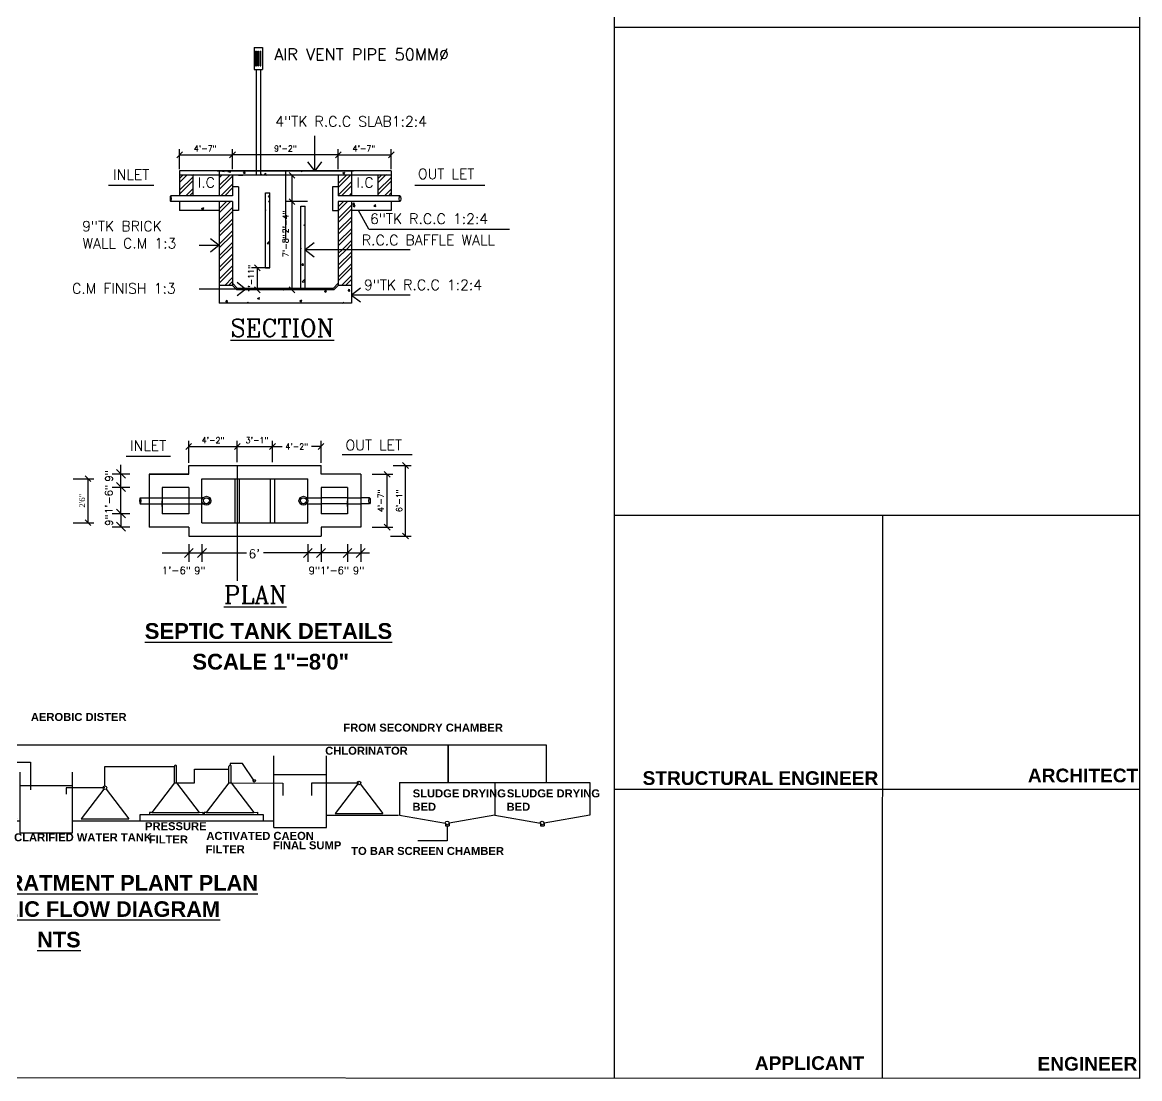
# Model space of a CAD drawing. Header units: metres. Extents: x 6910 to 7143, y 127 to 187.
# Drawn here: x 6984.7 to 6999.67, y 135.89 to 150.05 of the extents above; entities that cross this region are included whole.
import ezdxf

# ---------------------------------------------------------------- set-up
doc = ezdxf.new("R2010")
doc.units = ezdxf.units.M
doc.styles.add('CODE', font='arialbd.ttf')
doc.styles.get("Standard").update_dxf_attribs({"font": 'arialbd.ttf'})
doc.styles.add('style105', font='romans.shx', dxfattribs={"height": 5})
doc.styles.add('style106', font='romans.shx', dxfattribs={"height": 6})
doc.styles.add('style107', font='romans.shx', dxfattribs={"height": 7})
doc.styles.add('style108', font='romans.shx', dxfattribs={"height": 8})
doc.styles.add('style12', font='romanc.shx', dxfattribs={"height": 0.012})
doc.styles.add('style4', font='arialbd.ttf', dxfattribs={"height": 3.81})

# ---------------------------------------------------------------- blocks, each defined once
blk = doc.blocks.new('A$C527521B7')
at = {"color": 0, "linetype": 'Continuous', "lineweight": 25}
for p, q in [((177.8, 177.1), (177.8, 217.9)), ((177.8, 217.9), (217.7, 217.9)), ((217.7, 217.9), (217.7, 173)), ((250.2, 218.9), (876.7, 218.9)), ((250.2, 177.4), (250.2, 218.9)), ((396.5, 131), (396.5, 216.3)), ((876.7, 218.9), (980.1, 218.9)), ((876.7, 218.9), (876.7, 179.2)), ((876.7, 179.2), (876.7, 218.9)), ((980.1, 218.9), (980.1, 179.2)), ((396.5, 200.4), (436.4, 200.4)), ((436.4, 200.4), (436.4, 171.4)), ((693, 131.5), (693, 207.4)), ((748.5, 131.5), (748.5, 207.4)), ((206.5, 191.7), (206.5, 127.8)), ((262, 127.8), (262, 191.7)), ((425.2, 190.1), (425.2, 126.1)), ((480.7, 126.1), (480.7, 190.1)), ((514.9, 195.9), (588.2, 195.9)), ((514.9, 175.5), (514.9, 195.9)), ((588.2, 178.8), (588.2, 195.9)), ((590.5, 178.8), (590.5, 195.9)), ((609.4, 193.2), (645.7, 193.2)), ((609.4, 189.9), (609.4, 193.2)), ((609.4, 178.8), (609.4, 189.9)), ((645.7, 178.8), (645.7, 195.9)), ((647, 199), (646.9, 197.4)), ((659.8, 199), (647, 199)), ((648.1, 178.8), (648.1, 195.9)), ((672.4, 181), (659.8, 199)), ((170.1, 177.9), (177.8, 175.2)), ((206.5, 177.4), (262, 177.4)), ((588.2, 178.8), (564.3, 147.5)), ((588.2, 178.8), (590.5, 178.8)), ((590.5, 178.8), (609.4, 178.8)), ((590.5, 178.8), (614.4, 147.5)), ((645.7, 178.8), (621.8, 147.5)), ((645.7, 178.8), (648.1, 178.8)), ((648.1, 178.8), (702.5, 178.4)), ((648.1, 178.8), (671.9, 147.5)), ((693, 187.4), (748.5, 187.4)), ((702.5, 178.4), (702.5, 165.5)), ((782.7, 178.4), (732.8, 178.4)), ((732.8, 178.4), (732.8, 165.4)), ((781.5, 177.8), (757.7, 146.5)), ((783.9, 177.8), (807.8, 146.5)), ((825.7, 179.2), (926, 179.2)), ((825.7, 179.2), (825.7, 144.5)), ((926, 179.2), (1026.4, 179.2)), ((926, 179.2), (926, 144.5)), ((1026.4, 179.2), (1026.4, 144.5)), ((176.7, 173.7), (152.8, 142.4)), ((179, 173.7), (202.9, 142.4)), ((262, 166.5), (362.3, 166.5)), ((362.3, 166.5), (362.3, 138.8)), ((395.4, 172), (371.5, 140.7)), ((397.7, 172), (421.6, 140.7)), ((425.2, 175.8), (480.7, 175.8)), ((514.9, 173.6), (473.9, 173.6)), ((473.9, 173.6), (473.9, 166.8)), ((513.7, 172), (489.9, 140.7)), ((516.1, 172), (540, 140.7)), ((32.6, 152.3), (32.6, 88.3)), ((88.1, 88.3), (88.1, 152.3)), ((143.6, 76.3), (143.6, 152.3)), ((152.8, 142.4), (202.9, 142.4)), ((152.8, 142.4), (152.8, 140.4)), ((202.9, 142.4), (202.9, 140.4)), ((552.1, 145.2), (681.7, 145.2)), ((552.1, 138.8), (552.1, 145.2)), ((564.3, 147.5), (561.8, 147.5)), ((561.8, 147.5), (561.8, 145.2)), ((564.3, 147.5), (614.4, 147.5)), ((564.3, 145.2), (614.4, 145.2)), ((614.4, 147.5), (618.2, 147.8)), ((618.2, 147.8), (618.2, 145.2)), ((619.4, 147.5), (619.4, 145.2)), ((621.8, 147.5), (619.4, 147.5)), ((621.8, 147.5), (671.9, 147.5)), ((671.9, 147.5), (675.7, 147.8)), ((675.7, 147.8), (675.7, 145.2)), ((681.7, 145.2), (681.7, 138.8)), ((748.5, 144.5), (824.4, 144.5)), ((757.7, 146.5), (807.8, 146.5)), ((825.7, 144.5), (873.9, 136.3)), ((926, 144.5), (877.9, 136.3)), ((926, 144.5), (974.2, 136.3)), ((1026.4, 144.5), (978.2, 136.3)), ((0, 130.6), (88.1, 130.6)), ((143.6, 140.4), (206.2, 140.4)), ((262, 138.8), (310.1, 130.5)), ((310.1, 130.5), (310.1, 127.8)), ((312.1, 131), (396.5, 131)), ((362.3, 138.8), (314.2, 130.5)), ((314.2, 130.5), (314.2, 127.8)), ((362.3, 138.8), (424.9, 138.8)), ((371.5, 140.7), (421.6, 140.7)), ((480.7, 138.8), (543.2, 138.8)), ((489.9, 140.7), (540, 140.7)), ((543.2, 138.8), (681.7, 138.8)), ((681.7, 138.8), (693, 138.8)), ((693, 131.5), (748.5, 131.5)), ((873.9, 136.3), (873.9, 133.5)), ((873.9, 133.5), (877.9, 133.5)), ((875.9, 133.5), (875.9, 117.5)), ((877.9, 136.3), (877.9, 133.5)), ((974.2, 136.3), (974.2, 133.5)), ((974.2, 133.5), (978.2, 133.5)), ((978.2, 136.3), (978.2, 133.5)), ((88.1, 123.2), (143.6, 123.2)), ((206.5, 127.8), (262, 127.8)), ((310.1, 127.8), (314.2, 127.8)), ((425.2, 126.1), (480.7, 126.1)), ((875.9, 117.5), (844.9, 117.5)), ((32.6, 88.3), (88.1, 88.3)), ((88.1, 88.3), (88.1, 76.3)), ((88.1, 76.3), (143.6, 76.3))]:
    blk.add_line(p, q, dxfattribs=at)
for centre, radius in [((177.8, 175.2), 1.93), ((672.4, 181), 1.4), ((782.7, 178.6), 1.93), ((396.5, 173.6), 1.93), ((514.9, 173.6), 1.93), ((312.1, 131), 1.93), ((875.8, 136.5), 1.93), ((976, 136.4), 1.93)]:
    blk.add_circle(centre, radius, dxfattribs=at)
for centre in [(589.3, 196.2), (646.9, 196.2)]:
    blk.add_arc(centre, 1.22, 342.5369, 194.6718, dxfattribs=at)
at = {"color": 0, "lineweight": 25, "style": 'CODE'}
for s, height, p in [('AEROBIC DISTER', 8.438, (436.8, 244)), ('FROM SECONDRY CHAMBER', 8.438, (766.3, 232.8)), ('CHLORINATOR', 8.438, (747.2, 208.4)), ('PUMP', 8.44, (142.8, 174.4)), ('SLUDGE DRYING', 8.438, (839.5, 163.4)), ('SLUDGE DRYING', 8.438, (938.8, 163.4)), ('BED', 8.44, (839.2, 149.3)), ('BED', 8.44, (938.5, 149.3)), ('PRESSURE', 8.44, (557.2, 128.8)), ('AREATION TANK', 8.438, (204.7, 114.9)), ('CLARIFIED WATER TANK', 8.438, (419.1, 117.1)), (' FILTER', 8.44, (557.9, 114.8)), ('ACTIVATED CAEON', 8.438, (621.9, 118.6)), ('FILTER', 8.44, (621.1, 104.5)), ('FINAL SUMP', 8.44, (692.1, 108.7)), ('TO BAR SCREEN CHAMBER', 8.438, (774.6, 102.7)), ('BAR SCREEN', 8.44, (13.5, 74)), ('EQUALISATION', 8.438, (85.4, 66)), ('CHAMBER', 8.44, (13.8, 59.8)), ('TANK', 8.44, (85.9, 51.9))]:
    blk.add_text(s, height=height, dxfattribs=at).set_placement(p)
at = {"color": 0, "lineweight": 25}
for s, height, p in [('SETTING TANK', 7.733, (290.4, 145.6)), ('%%USEWAGE TRATMENT PLANT PLAN', 16.434, (289.9, 65.1)), ('%%UHYDRALIC FLOW DIAGRAM', 16.434, (327.7, 37.4)), ('%%UNTS', 16.43, (443.4, 5.2))]:
    blk.add_text(s, height=height, dxfattribs=at).set_placement(p)
blk = doc.blocks.new('_Oblique')
at = {"color": 0, "linetype": 'ByBlock', "lineweight": -2}
blk.add_line((-0.5, -0.5), (0.5, 0.5), dxfattribs=at)
blk = doc.blocks.new('564565')
at = {"color": 0, "linetype": 'Continuous', "lineweight": 25}
for p, q in [((4467.983, 1797.287), (4467.983, 1796.637)), ((4467.983, 1797.287), (4468.227, 1797.287)), ((4468.227, 1797.287), (4468.227, 1796.637)), ((4468.023, 1797.179), (4468.05, 1797.179)), ((4468.023, 1796.745), (4468.023, 1797.179)), ((4468.05, 1796.745), (4468.05, 1797.179)), ((4468.091, 1797.179), (4468.118, 1797.179)), ((4468.091, 1796.745), (4468.091, 1797.179)), ((4468.118, 1796.745), (4468.118, 1797.179)), ((4468.159, 1797.179), (4468.186, 1797.179)), ((4468.159, 1796.745), (4468.159, 1797.179)), ((4468.186, 1796.745), (4468.186, 1797.179)), ((4467.983, 1796.637), (4468.227, 1796.637)), ((4468.023, 1796.745), (4468.05, 1796.745)), ((4468.04, 1796.637), (4468.04, 1793.517)), ((4468.091, 1796.745), (4468.118, 1796.745)), ((4468.159, 1796.745), (4468.186, 1796.745)), ((4468.17, 1796.637), (4468.17, 1793.517)), ((4469.771, 1793.647), (4469.771, 1794.675)), ((4465.787, 1793.698), (4465.787, 1794.289)), ((4467.346, 1793.698), (4467.346, 1794.289)), ((4467.346, 1793.698), (4467.346, 1794.289)), ((4470.466, 1793.698), (4470.466, 1794.289)), ((4470.466, 1793.706), (4470.466, 1794.289)), ((4472.026, 1793.698), (4472.026, 1794.289)), ((4465.787, 1794.119), (4467.346, 1794.119)), ((4470.466, 1794.119), (4467.346, 1794.119)), ((4470.466, 1794.119), (4472.026, 1794.119)), ((4472.026, 1793.647), (4465.787, 1793.647)), ((4465.787, 1793.647), (4465.787, 1792.911)), ((4466.956, 1793.647), (4466.956, 1792.911)), ((4467.047, 1793.636), (4467.056, 1793.647)), ((4467.047, 1793.636), (4467.098, 1793.631)), ((4467.098, 1793.631), (4467.095, 1793.647)), ((4467.211, 1793.622), (4467.235, 1793.647)), ((4467.211, 1793.622), (4467.288, 1793.61)), ((4467.288, 1793.61), (4467.284, 1793.647)), ((4467.668, 1793.581), (4467.71, 1793.631)), ((4467.72, 1793.577), (4467.71, 1793.631)), ((4469.363, 1793.647), (4469.393, 1793.627)), ((4469.393, 1793.627), (4469.4, 1793.647)), ((4469.771, 1793.647), (4469.569, 1793.907)), ((4469.973, 1793.907), (4469.771, 1793.647)), ((4470.595, 1793.587), (4470.656, 1793.61)), ((4470.595, 1793.587), (4470.638, 1793.558)), ((4470.638, 1793.558), (4470.656, 1793.61)), ((4470.856, 1793.647), (4470.856, 1792.911)), ((4472.026, 1793.647), (4472.026, 1792.911)), ((4472.026, 1793.517), (4465.787, 1793.517)), ((4465.787, 1793.419), (4465.885, 1793.517)), ((4465.787, 1793.304), (4466, 1793.517)), ((4465.787, 1793.074), (4466.176, 1793.464)), ((4465.787, 1792.959), (4466.176, 1793.349)), ((4466.136, 1793.517), (4466.192, 1793.539)), ((4466.176, 1793.517), (4466.176, 1792.911)), ((4466.184, 1793.517), (4466.192, 1793.539)), ((4466.956, 1793.21), (4467.264, 1793.517)), ((4466.956, 1793.44), (4467.034, 1793.517)), ((4466.956, 1793.095), (4467.346, 1793.485)), ((4467.002, 1792.911), (4467.346, 1793.255)), ((4467.346, 1793.517), (4467.346, 1792.911)), ((4467.52, 1793.517), (4467.65, 1793.517)), ((4467.668, 1793.581), (4467.72, 1793.577)), ((4468.172, 1793.517), (4468.203, 1793.549)), ((4468.207, 1793.517), (4468.203, 1793.549)), ((4468.29, 1793.527), (4468.332, 1793.577)), ((4468.29, 1793.527), (4468.342, 1793.522)), ((4468.342, 1793.522), (4468.332, 1793.576)), ((4469.562, 1793.517), (4468.929, 1793.517)), ((4468.949, 1793.517), (4468.953, 1793.522)), ((4468.954, 1793.517), (4468.953, 1793.522)), ((4469.099, 1793.517), (4469.099, 1792.737)), ((4470.466, 1793.517), (4470.466, 1792.911)), ((4470.466, 1793.273), (4470.71, 1793.517)), ((4470.466, 1793.503), (4470.481, 1793.517)), ((4470.466, 1793.158), (4470.825, 1793.517)), ((4470.466, 1792.928), (4470.856, 1793.318)), ((4471.636, 1793.517), (4471.636, 1792.911)), ((4471.636, 1793.409), (4471.744, 1793.517)), ((4471.636, 1793.294), (4471.859, 1793.517)), ((4471.636, 1793.064), (4472.026, 1793.454)), ((4471.636, 1792.949), (4472.026, 1793.339)), ((4471.841, 1793.517), (4471.901, 1793.541)), ((4471.841, 1793.517), (4471.841, 1793.517)), ((4471.894, 1793.517), (4471.901, 1793.54)), ((4463.695, 1793.222), (4465.023, 1793.222)), ((4465.968, 1792.911), (4466.176, 1793.119)), ((4466.082, 1792.911), (4466.176, 1793.005)), ((4467.117, 1792.911), (4467.346, 1793.14)), ((4467.52, 1793.171), (4467.346, 1793.171)), ((4467.52, 1793.171), (4467.52, 1792.477)), ((4468.321, 1790.787), (4468.321, 1792.997)), ((4468.321, 1792.997), (4468.451, 1792.997)), ((4468.451, 1790.787), (4468.451, 1792.997)), ((4470.466, 1793.171), (4470.293, 1793.171)), ((4470.293, 1793.171), (4470.293, 1792.477)), ((4470.563, 1792.911), (4470.856, 1793.203)), ((4470.793, 1792.911), (4470.856, 1792.974)), ((4471.827, 1792.911), (4472.026, 1793.109)), ((4471.942, 1792.911), (4472.026, 1792.994)), ((4472.724, 1793.222), (4474.781, 1793.222)), ((4467.346, 1792.911), (4465.527, 1792.911)), ((4467.346, 1792.737), (4465.527, 1792.737)), ((4465.787, 1792.737), (4465.787, 1792.477)), ((4466.956, 1792.737), (4466.956, 1789.748)), ((4466.956, 1792.521), (4467.173, 1792.737)), ((4466.956, 1792.406), (4467.288, 1792.737)), ((4467.346, 1792.911), (4467.346, 1792.911)), ((4467.346, 1792.737), (4467.346, 1790.267)), ((4468.41, 1792.875), (4468.451, 1792.924)), ((4468.41, 1792.875), (4468.451, 1792.871)), ((4468.411, 1792.748), (4468.451, 1792.764)), ((4468.411, 1792.748), (4468.451, 1792.721)), ((4469.562, 1792.737), (4468.929, 1792.737)), ((4469.562, 1792.737), (4468.929, 1792.737)), ((4469.099, 1792.737), (4469.099, 1791.71)), ((4469.099, 1792.737), (4469.099, 1790.138)), ((4469.361, 1790.181), (4469.361, 1792.607)), ((4469.361, 1792.607), (4469.491, 1792.607)), ((4469.491, 1790.181), (4469.491, 1792.607)), ((4472.286, 1792.911), (4470.466, 1792.911)), ((4470.466, 1792.737), (4470.466, 1790.267)), ((4472.286, 1792.737), (4470.466, 1792.737)), ((4470.466, 1792.584), (4470.62, 1792.737)), ((4470.466, 1792.469), (4470.735, 1792.737)), ((4470.466, 1792.239), (4470.856, 1792.629)), ((4470.856, 1792.737), (4470.856, 1789.748)), ((4470.896, 1792.657), (4470.938, 1792.707)), ((4470.896, 1792.657), (4470.948, 1792.653)), ((4470.902, 1792.609), (4470.962, 1792.633)), ((4470.902, 1792.609), (4470.945, 1792.58)), ((4470.948, 1792.653), (4470.938, 1792.707)), ((4470.945, 1792.58), (4470.962, 1792.633)), ((4471.518, 1792.603), (4471.56, 1792.653)), ((4471.518, 1792.603), (4471.57, 1792.599)), ((4471.57, 1792.598), (4471.56, 1792.653)), ((4472.026, 1792.737), (4472.026, 1792.477)), ((4466.956, 1792.477), (4465.787, 1792.477)), ((4466.075, 1792.477), (4466.086, 1792.49)), ((4466.088, 1792.477), (4466.086, 1792.49)), ((4466.437, 1792.538), (4466.498, 1792.561)), ((4466.437, 1792.538), (4466.48, 1792.509)), ((4466.481, 1792.509), (4466.498, 1792.561)), ((4466.956, 1792.176), (4467.346, 1792.566)), ((4466.956, 1792.061), (4467.346, 1792.451)), ((4467.52, 1792.477), (4467.346, 1792.477)), ((4468.328, 1792.479), (4468.321, 1792.533)), ((4468.321, 1792.48), (4468.328, 1792.479)), ((4470.293, 1792.477), (4470.466, 1792.477)), ((4470.466, 1792.124), (4470.856, 1792.514)), ((4470.466, 1791.894), (4470.856, 1792.284)), ((4472.026, 1792.477), (4470.856, 1792.477)), ((4471.362, 1791.929), (4471.064, 1792.477)), ((4466.956, 1791.831), (4467.346, 1792.221)), ((4466.956, 1791.716), (4467.346, 1792.106)), ((4469.445, 1792.05), (4469.491, 1792.068)), ((4469.445, 1792.05), (4469.489, 1792.021)), ((4469.489, 1792.021), (4469.491, 1792.029)), ((4470.466, 1791.779), (4470.856, 1792.169)), ((4470.466, 1791.549), (4470.856, 1791.939)), ((4466.696, 1791.653), (4466.956, 1791.451)), ((4466.956, 1791.487), (4467.346, 1791.877)), ((4466.956, 1791.372), (4467.346, 1791.762)), ((4470.466, 1791.435), (4470.856, 1791.825)), ((4471.362, 1791.929), (4475.509, 1791.929)), ((4466.365, 1791.451), (4466.956, 1791.451)), ((4466.956, 1791.451), (4466.696, 1791.249)), ((4466.956, 1791.142), (4467.346, 1791.532)), ((4466.956, 1791.027), (4467.346, 1791.417)), ((4468.365, 1791.504), (4468.433, 1791.574)), ((4468.365, 1791.504), (4468.442, 1791.492)), ((4468.442, 1791.491), (4468.433, 1791.574)), ((4469.367, 1791.348), (4469.361, 1791.401)), ((4469.361, 1791.349), (4469.367, 1791.348)), ((4469.751, 1791.519), (4469.491, 1791.317)), ((4472.586, 1791.317), (4469.491, 1791.317)), ((4469.491, 1791.317), (4469.751, 1791.115)), ((4470.466, 1791.205), (4470.578, 1791.317)), ((4470.466, 1791.09), (4470.693, 1791.317)), ((4470.578, 1791.317), (4470.856, 1791.595)), ((4470.693, 1791.317), (4470.856, 1791.48)), ((4466.956, 1790.797), (4467.346, 1791.187)), ((4466.956, 1790.682), (4467.346, 1791.072)), ((4470.466, 1790.86), (4470.856, 1791.25)), ((4470.466, 1790.745), (4470.856, 1791.135)), ((4466.956, 1790.453), (4467.346, 1790.843)), ((4466.956, 1790.338), (4467.346, 1790.728)), ((4468.434, 1790.787), (4467.908, 1790.787)), ((4468.078, 1790.787), (4468.078, 1790.138)), ((4468.321, 1790.787), (4468.451, 1790.787)), ((4469.392, 1790.865), (4469.434, 1790.915)), ((4469.392, 1790.865), (4469.444, 1790.861)), ((4469.444, 1790.86), (4469.434, 1790.915)), ((4470.466, 1790.515), (4470.856, 1790.905)), ((4470.466, 1790.401), (4470.856, 1790.791)), ((4467.116, 1790.267), (4467.346, 1790.498)), ((4467.231, 1790.267), (4467.346, 1790.383)), ((4467.494, 1790.181), (4467.346, 1790.329)), ((4467.482, 1790.361), (4467.742, 1790.159)), ((4469.405, 1790.373), (4469.473, 1790.443)), ((4469.405, 1790.373), (4469.482, 1790.361)), ((4469.482, 1790.36), (4469.473, 1790.443)), ((4470.318, 1790.181), (4470.466, 1790.329)), ((4470.563, 1790.267), (4470.856, 1790.561)), ((4470.678, 1790.267), (4470.856, 1790.446)), ((4467.742, 1790.159), (4466.365, 1790.159)), ((4467.346, 1790.267), (4466.956, 1790.267)), ((4467.476, 1790.138), (4467.346, 1790.267)), ((4470.336, 1790.138), (4467.476, 1790.138)), ((4467.742, 1790.159), (4467.482, 1789.957)), ((4470.318, 1790.181), (4467.494, 1790.181)), ((4468.434, 1790.138), (4467.908, 1790.138)), ((4468.854, 1790.138), (4468.856, 1790.136)), ((4468.856, 1790.136), (4468.857, 1790.138)), ((4469.562, 1790.138), (4468.929, 1790.138)), ((4470.058, 1790.096), (4470.119, 1790.119)), ((4470.058, 1790.096), (4470.101, 1790.067)), ((4470.101, 1790.067), (4470.119, 1790.119)), ((4470.336, 1790.138), (4470.466, 1790.267)), ((4470.856, 1790.267), (4470.466, 1790.267)), ((4470.756, 1790.104), (4470.797, 1790.154)), ((4470.756, 1790.104), (4470.807, 1790.1)), ((4470.808, 1790.1), (4470.798, 1790.154)), ((4471.116, 1790.184), (4470.856, 1789.982)), ((4472.586, 1789.982), (4470.856, 1789.982)), ((4470.856, 1789.982), (4471.116, 1789.78)), ((4470.856, 1789.748), (4466.956, 1789.748)), ((4467.146, 1789.779), (4467.188, 1789.829)), ((4467.146, 1789.779), (4467.198, 1789.774)), ((4467.198, 1789.774), (4467.188, 1789.829)), ((4467.787, 1789.748), (4467.81, 1789.774)), ((4467.815, 1789.748), (4467.81, 1789.774)), ((4468.085, 1789.886), (4468.145, 1789.909)), ((4468.085, 1789.886), (4468.128, 1789.857)), ((4468.128, 1789.856), (4468.145, 1789.909)), ((4469.33, 1789.816), (4469.391, 1789.84)), ((4469.33, 1789.816), (4469.373, 1789.787)), ((4469.373, 1789.787), (4469.391, 1789.839)), ((4470.577, 1789.748), (4470.636, 1789.77)), ((4470.629, 1789.748), (4470.636, 1789.77)), ((4466.057, 1785.038), (4466.057, 1785.687)), ((4467.487, 1785.055), (4467.487, 1785.687)), ((4467.487, 1785.055), (4467.487, 1785.687)), ((4468.527, 1785.055), (4468.527, 1785.687)), ((4468.527, 1785.055), (4468.527, 1785.687)), ((4469.957, 1785.038), (4469.957, 1785.687)), ((4466.057, 1785.517), (4467.487, 1785.517)), ((4467.487, 1785.517), (4468.527, 1785.517)), ((4468.527, 1785.517), (4468.813, 1785.517)), ((4469.957, 1785.517), (4469.671, 1785.517)), ((4464.209, 1785.23), (4465.514, 1785.23)), ((4470.578, 1785.279), (4472.647, 1785.279)), ((4463.799, 1784.712), (4464.319, 1784.712)), ((4463.799, 1784.712), (4464.319, 1784.712)), ((4464.059, 1784.712), (4464.059, 1784.972)), ((4464.059, 1784.322), (4464.059, 1784.712)), ((4466.057, 1784.698), (4464.887, 1784.698)), ((4464.887, 1784.698), (4464.887, 1783.138)), ((4466.057, 1784.698), (4464.887, 1784.698)), ((4464.887, 1784.698), (4466.057, 1784.698)), ((4466.057, 1784.958), (4469.957, 1784.958)), ((4466.057, 1784.698), (4466.057, 1784.958)), ((4469.957, 1784.698), (4469.957, 1784.958)), ((4471.127, 1784.698), (4469.957, 1784.698)), ((4471.127, 1784.698), (4471.127, 1783.138)), ((4471.466, 1784.698), (4472.077, 1784.698)), ((4471.907, 1783.138), (4471.907, 1784.698)), ((4472.081, 1784.958), (4472.616, 1784.958)), ((4472.446, 1782.878), (4472.446, 1784.958)), ((4462.647, 1784.568), (4463.257, 1784.568)), ((4463.087, 1783.268), (4463.087, 1784.568)), ((4464.059, 1784.322), (4464.059, 1784.582)), ((4466.447, 1783.268), (4466.447, 1784.568)), ((4466.447, 1784.568), (4469.567, 1784.568)), ((4467.422, 1783.268), (4467.422, 1784.568)), ((4467.422, 1784.568), (4467.552, 1784.568)), ((4467.552, 1783.268), (4467.552, 1784.568)), ((4468.462, 1783.268), (4468.462, 1784.568)), ((4468.462, 1784.568), (4468.592, 1784.568)), ((4468.592, 1783.268), (4468.592, 1784.568)), ((4469.567, 1784.005), (4469.567, 1784.568)), ((4463.799, 1784.322), (4464.319, 1784.322)), ((4463.799, 1784.322), (4464.319, 1784.322)), ((4463.799, 1784.322), (4464.319, 1784.322)), ((4464.059, 1783.542), (4464.059, 1784.322)), ((4466.057, 1784.308), (4465.277, 1784.308)), ((4465.277, 1784.308), (4465.277, 1783.528)), ((4466.057, 1784.308), (4466.057, 1783.528)), ((4469.957, 1784.308), (4469.957, 1783.528)), ((4470.737, 1784.308), (4469.957, 1784.308)), ((4470.737, 1784.308), (4470.737, 1783.528)), ((4464.627, 1784.005), (4464.887, 1784.005)), ((4464.627, 1783.831), (4464.887, 1783.831)), ((4464.887, 1784.005), (4465.277, 1784.005)), ((4464.887, 1783.831), (4465.277, 1783.831)), ((4465.277, 1784.005), (4466.057, 1784.005)), ((4465.277, 1783.745), (4465.277, 1783.918)), ((4465.277, 1783.831), (4466.057, 1783.831)), ((4466.057, 1784.005), (4466.447, 1784.005)), ((4466.057, 1783.831), (4466.447, 1783.831)), ((4466.447, 1784.005), (4466.48, 1784.005)), ((4466.447, 1783.831), (4466.48, 1783.831)), ((4469.567, 1784.005), (4469.533, 1784.005)), ((4469.567, 1783.831), (4469.533, 1783.831)), ((4469.567, 1784.005), (4469.957, 1784.005)), ((4469.567, 1783.831), (4469.957, 1783.831)), ((4469.567, 1783.268), (4469.567, 1783.831)), ((4470.737, 1784.005), (4469.957, 1784.005)), ((4470.737, 1783.831), (4469.957, 1783.831)), ((4470.737, 1784.005), (4471.127, 1784.005)), ((4470.737, 1783.745), (4470.737, 1783.918)), ((4470.737, 1783.831), (4471.127, 1783.831)), ((4471.387, 1784.005), (4471.127, 1784.005)), ((4471.387, 1783.831), (4471.127, 1783.831)), ((4463.799, 1783.542), (4464.319, 1783.542)), ((4463.799, 1783.542), (4464.319, 1783.542)), ((4464.059, 1783.542), (4464.059, 1783.152)), ((4466.057, 1783.528), (4465.277, 1783.528)), ((4470.737, 1783.528), (4469.957, 1783.528)), ((4462.647, 1783.268), (4463.257, 1783.268)), ((4463.799, 1783.152), (4464.319, 1783.152)), ((4466.057, 1783.138), (4464.887, 1783.138)), ((4466.057, 1783.138), (4466.057, 1782.878)), ((4466.447, 1783.268), (4469.567, 1783.268)), ((4471.127, 1783.138), (4469.957, 1783.138)), ((4469.957, 1783.138), (4469.957, 1782.878)), ((4471.466, 1783.138), (4472.077, 1783.138)), ((4466.057, 1782.878), (4469.957, 1782.878)), ((4472.006, 1782.878), (4472.616, 1782.878)), ((4466.057, 1782.638), (4466.057, 1782.118)), ((4466.057, 1782.638), (4466.057, 1782.118)), ((4466.057, 1782.638), (4466.057, 1782.118)), ((4466.447, 1782.638), (4466.447, 1782.118)), ((4466.447, 1782.638), (4466.447, 1782.118)), ((4469.567, 1782.638), (4469.567, 1782.118)), ((4469.567, 1782.638), (4469.567, 1782.118)), ((4469.957, 1782.638), (4469.957, 1782.118)), ((4469.957, 1782.638), (4469.957, 1782.118)), ((4469.957, 1782.638), (4469.957, 1782.118)), ((4470.737, 1782.638), (4470.737, 1782.118)), ((4470.737, 1782.638), (4470.737, 1782.118)), ((4471.127, 1782.638), (4471.127, 1782.118)), ((4465.277, 1782.378), (4466.057, 1782.378)), ((4465.927, 1782.378), (4467.758, 1782.378)), ((4466.057, 1782.378), (4466.317, 1782.378)), ((4466.057, 1782.378), (4466.447, 1782.378)), ((4466.447, 1782.378), (4466.707, 1782.378)), ((4470.087, 1782.378), (4468.256, 1782.378)), ((4469.567, 1782.378), (4469.307, 1782.378)), ((4469.957, 1782.378), (4469.567, 1782.378)), ((4469.957, 1782.378), (4469.697, 1782.378)), ((4470.737, 1782.378), (4469.957, 1782.378)), ((4470.737, 1782.378), (4471.127, 1782.378)), ((4471.127, 1782.378), (4471.387, 1782.378))]:
    blk.add_line(p, q, dxfattribs=at)
at = {"lineweight": 25}
for p, q in [((4466.896, 1793.647), (4470.913, 1793.647)), ((4467.487, 1784.958), (4467.487, 1781.559))]:
    blk.add_line(p, q, dxfattribs=at)
at = {"color": 0, "lineweight": 25}
blk.add_line((4472.531, 1784.873), (4472.361, 1785.043), dxfattribs=at)
at = {"color": 0, "linetype": 'ByBlock', "lineweight": 25}
for p, q in [((4463.929, 1784.842), (4464.189, 1784.582)), ((4464.189, 1784.192), (4463.929, 1784.452)), ((4464.189, 1783.412), (4463.929, 1783.672)), ((4463.929, 1783.672), (4464.189, 1783.412)), ((4463.929, 1783.282), (4464.189, 1783.022)), ((4465.927, 1782.248), (4466.187, 1782.508)), ((4466.577, 1782.508), (4466.317, 1782.248)), ((4469.437, 1782.248), (4469.697, 1782.508)), ((4469.697, 1782.508), (4469.437, 1782.248)), ((4469.827, 1782.248), (4470.087, 1782.508)), ((4470.607, 1782.248), (4470.867, 1782.508)), ((4470.997, 1782.248), (4471.257, 1782.508))]:
    blk.add_line(p, q, dxfattribs=at)
at = {"lineweight": 25}
blk.add_lwpolyline([(4468.906, 1793.647), (4468.906, 1791.639)], dxfattribs=at)
at = {"color": 0, "linetype": 'Continuous', "lineweight": 25}
for centre, radius in [((4466.577, 1783.918), 0.13), ((4469.437, 1783.918), 0.13), ((4466.577, 1783.918), 0.0867), ((4469.437, 1783.918), 0.0867)]:
    blk.add_circle(centre, radius, dxfattribs=at)
at = {"color": 0, "linetype": 'Continuous', "lineweight": 25, "extrusion": (0, 0, -1)}
for centre in [(4465.527, 1792.824), (4464.627, 1783.918)]:
    blk.add_ellipse(centre, major_axis=(0, -0.0867), ratio=0.254968, dxfattribs=at)
at = {"color": 0, "linetype": 'Continuous', "lineweight": 25}
for centre in [(4472.286, 1792.824), (4471.387, 1783.918)]:
    blk.add_ellipse(centre, major_axis=(0, -0.0867), ratio=0.254968, dxfattribs=at)
at = {"color": 0, "linetype": 'Continuous', "lineweight": 25, "xscale": 0.1699201325706767, "yscale": 0.1699201325706767, "zscale": 0.1699201325706767}
for p, rotation in [((4465.787, 1794.119), 180), ((4467.346, 1794.119), 180), ((4470.466, 1794.119), 180), ((4469.099, 1793.517), 90), ((4469.099, 1792.737), 270), ((4469.099, 1792.737), 90), ((4468.078, 1790.787), 90), ((4468.078, 1790.138), 270), ((4469.099, 1790.138), 270), ((4466.057, 1785.517), 180), ((4467.487, 1785.517), 180), ((4468.527, 1785.517), 180), ((4471.907, 1784.698), 90), ((4463.087, 1784.568), 90), ((4463.087, 1783.268), 270), ((4471.907, 1783.138), 270), ((4472.446, 1782.878), 270)]:
    blk.add_blockref('_Oblique', p, dxfattribs=dict(at, rotation=rotation))
for p in [(4467.346, 1794.119), (4470.466, 1794.119), (4472.026, 1794.119), (4467.487, 1785.517), (4468.527, 1785.517), (4469.957, 1785.517)]:
    blk.add_blockref('_Oblique', p, dxfattribs=at)
at = {"color": 0, "lineweight": 25}
for s, height, style, p in [('AIR VENT PIPE 50MMØ', 0.34664, 'style108', (4468.576, 1796.905)), ('4"TK R.C.C SLAB1:2:4', 0.30331, 'style107', (4468.609, 1794.951)), ('INLET', 0.3033, 'style107', (4463.827, 1793.38)), ('OUT LET', 0.3033, 'style107', (4472.814, 1793.403)), ('I.C', 0.3033, 'style107', (4466.321, 1793.15)), ('I.C', 0.3033, 'style107', (4471, 1793.15)), ('6"TK R.C.C 1:2:4', 0.30331, 'style107', (4471.4, 1792.08)), ('9"TK BRICK', 0.3033, 'style107', (4462.912, 1791.863)), ('WALL C.M 1:3', 0.30331, 'style107', (4462.924, 1791.357)), ('R.C.C BAFFLE WALL', 0.30331, 'style107', (4471.16, 1791.453)), ('C.M FINISH 1:3', 0.30331, 'style107', (4462.617, 1790.029)), ('9"TK R.C.C 1:2:4', 0.30331, 'style107', (4471.222, 1790.132)), ('%%USECTION', 0.52, 'style12', (4467.286, 1788.756)), ('INLET', 0.3033, 'style107', (4464.327, 1785.393)), ('OUT LET', 0.3033, 'style107', (4470.679, 1785.407)), ("6'", 0.26, 'style106', (4467.821, 1782.223)), ('1\'-6"', 0.2166, 'style105', (4465.264, 1781.756)), ('9"', 0.2166, 'style105', (4466.217, 1781.751)), ('9"', 0.2166, 'style105', (4469.591, 1781.751)), ('1\'-6"', 0.2166, 'style105', (4469.926, 1781.756)), ('9"', 0.2166, 'style105', (4470.897, 1781.751)), ('%%UPLAN', 0.52, 'style12', (4467.093, 1780.891))]:
    blk.add_text(s, height=height, dxfattribs=dict(at, style=style)).set_placement(p)
at = {"color": 0, "lineweight": 25, "style": 'style105'}
for s, p in [('9"', (4463.814, 1784.482)), ('1\'-6"', (4463.809, 1783.529)), ('9"', (4463.814, 1783.177))]:
    blk.add_text(s, height=0.2166, rotation=90, dxfattribs=at).set_placement(p)
at = {"color": 0, "lineweight": 25}
for s, p in [('%%USEPTIC TANK DETAILS', (4464.759, 1779.844)), ('SCALE 1"=8\'0"', (4466.163, 1778.939))]:
    blk.add_text(s, height=0.4654, dxfattribs=at).set_placement(p)
at = {"color": 0, "linetype": 'Continuous', "lineweight": 25, "char_height": 0.1699, "attachment_point": 5, "style": 'style106'}
for s, insert in [('\\A1;4\'-7"', (4466.543, 1794.305)), ('\\A1;9\'-2"', (4468.906, 1794.305)), ('\\A1;4\'-7"', (4471.222, 1794.305)), ('\\A1;4\'-2"', (4466.772, 1785.703)), ('\\A1;3\'-1"', (4468.068, 1785.703)), ('\\A1;4\'-2"', (4469.242, 1785.517))]:
    blk.add_mtext(s, dxfattribs=dict(at, insert=insert))
at = {"color": 0, "linetype": 'Continuous', "lineweight": 25, "attachment_point": 5, "rotation": 90, "style": 'style106'}
for s, insert, char_height in [('\\A1;2\'-4"', (4468.912, 1792.139), 0.1699), ('\\A1;7\'-8"', (4468.912, 1791.437), 0.1699), ('\\A1;1\'-11"', (4467.892, 1790.462), 0.1699), ('\\A1;{\\fTimes New Roman|b0|i0|c0|p18;2\'6"}', (4462.915, 1783.918), 0.16992), ('\\A1;4\'-7"', (4471.72, 1783.918), 0.1699), ('\\A1;6\'-1"', (4472.26, 1783.918), 0.1699)]:
    blk.add_mtext(s, dxfattribs=dict(at, insert=insert, char_height=char_height))

msp = doc.modelspace()

# ---------------------------------------------------------------- linework, layer by layer
at = {"lineweight": 25}
msp.add_line((6992.637, 135.895), (6992.637, 169.247), dxfattribs=at)
at = {"linetype": 'Continuous', "lineweight": 25}
for p, q in [((6992.637, 149.983), (6999.672, 149.983)), ((6992.636, 143.443), (6999.67, 143.443)), ((6992.635, 139.771), (6999.67, 139.771))]:
    msp.add_line(p, q, dxfattribs=at)
msp.add_line((6996.227, 143.443), (6996.224, 135.893))
at = {"lineweight": 25}
msp.add_lwpolyline([(6957.125, 169.263), (6999.67, 169.243), (6999.67, 135.892), (6957.125, 135.912)], close=True, dxfattribs=at)

# ---------------------------------------------------------------- block references
at = {"lineweight": 20, "xscale": 0.4544391060913226, "yscale": 0.4544391060913226, "zscale": 0.4544391060913226}
msp.add_blockref('564565', (4957.381, -667.046), dxfattribs=at)
at = {"linetype": 'ByBlock', "lineweight": 20, "xscale": 0.0127035856436374, "yscale": 0.0127035856436374, "zscale": 0.0127035856436374}
msp.add_blockref('A$C527521B7', (6979.268, 137.585), dxfattribs=at)

# ---------------------------------------------------------------- texts
at = {"lineweight": 25, "style": 'style4'}
for s, height, p in [('STRUCTURAL ENGINEER', 0.18331, (6993.012, 139.828)), ('ARCHITECT', 0.1833, (6998.174, 139.863)), ('APPLICANT', 0.1833, (6994.516, 136.008)), ('ENGINEER', 0.1833, (6998.303, 135.999))]:
    msp.add_text(s, height=height, dxfattribs=at).set_placement(p)

doc.saveas('drawing.dxf')
